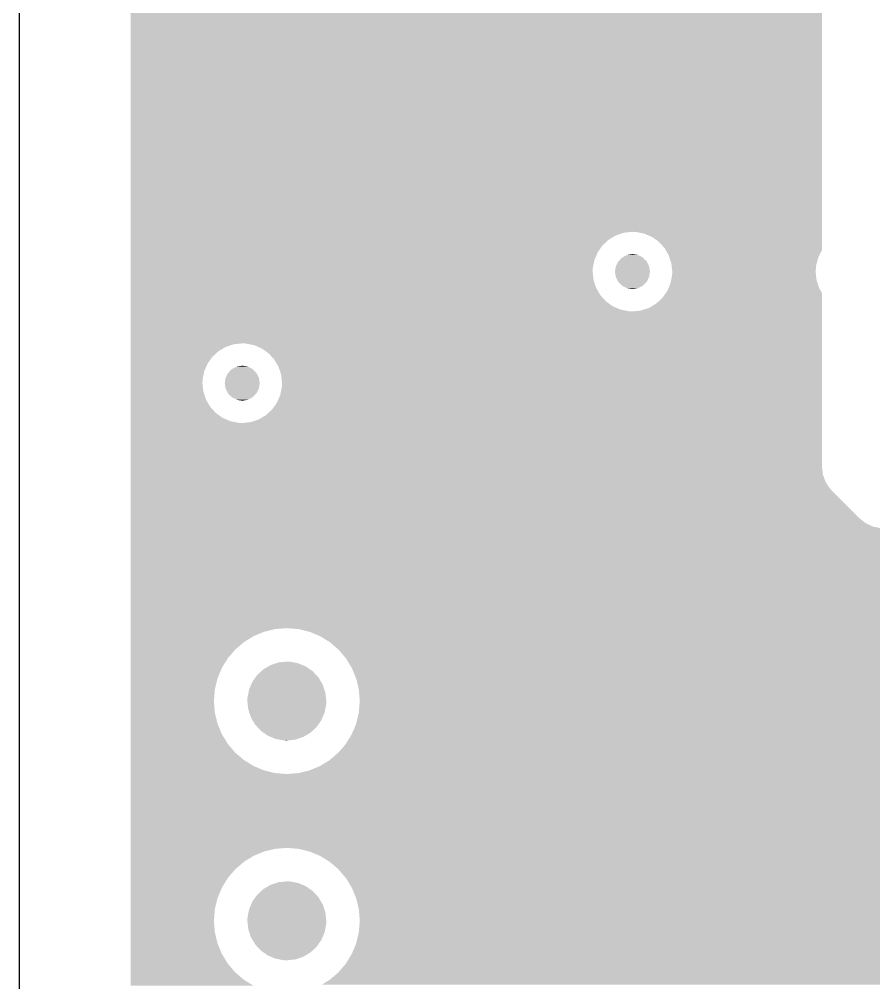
# Model space of a CAD drawing. Extents: x 295 to 953, y 10 to 290.
# Drawn here: x 580.48 to 599.94, y 130.64 to 152.58 of the extents above; entities that cross this region are included whole.
import ezdxf

# ---------------------------------------------------------------- set-up
doc = ezdxf.new("R2010")
doc.units = 0
doc.header["$LTSCALE"] = 5
doc.header["$MEASUREMENT"] = 0
doc.layers.add('FROMC1', color=7, linetype='CONTINUOUS')

msp = doc.modelspace()

# ---------------------------------------------------------------- linework, layer by layer
at = {"layer": 'FROMC1'}
msp.add_line((580.478, 263.995), (580.478, 75.999), dxfattribs=at)
msp.add_line((580.478, 263.995), (580.478, 75.999), dxfattribs=at)
for points in [[(583.018, 147.742), (583.018, 153.548), (598.766, 147.742), (598.766, 153.548)], [(583.018, 147.722), (583.018, 147.742), (594.257, 147.722), (594.448, 147.742)], [(583.018, 147.662), (583.018, 147.722), (594.075, 147.662), (594.257, 147.722)], [(583.018, 147.565), (583.018, 147.662), (593.909, 147.565), (594.075, 147.662)], [(594.527, 147.738), (594.448, 147.742), (598.766, 147.738), (598.766, 147.742)], [(594.716, 147.701), (594.527, 147.738), (598.766, 147.701), (598.766, 147.738)], [(594.892, 147.626), (594.716, 147.701), (598.766, 147.626), (598.766, 147.701)], [(583.018, 147.435), (583.018, 147.565), (593.768, 147.435), (593.909, 147.565)], [(583.018, 147.279), (583.018, 147.435), (593.657, 147.279), (593.768, 147.435)], [(595.048, 147.515), (594.892, 147.626), (598.766, 147.515), (598.766, 147.626)], [(595.177, 147.373), (595.048, 147.515), (598.766, 147.373), (598.766, 147.515)], [(583.018, 147.103), (583.018, 147.279), (593.581, 147.103), (593.657, 147.279)], [(594.222, 147.161), (594.322, 147.214), (594.677, 147.161), (594.569, 147.214)], [(594.322, 147.214), (594.342, 147.217), (594.569, 147.214), (594.563, 147.217)], [(594.342, 147.217), (594.448, 147.234), (594.563, 147.217), (594.448, 147.234)], [(595.205, 147.327), (595.177, 147.373), (598.766, 147.327), (598.766, 147.373)], [(595.205, 147.326), (595.205, 147.327), (598.765, 147.326), (598.766, 147.327)], [(595.274, 147.208), (595.205, 147.326), (598.706, 147.208), (598.765, 147.326)], [(583.018, 146.915), (583.018, 147.103), (593.544, 146.915), (593.581, 147.103)], [(594.071, 146.96), (594.121, 147.064), (594.826, 146.96), (594.772, 147.064)], [(594.121, 147.064), (594.13, 147.073), (594.772, 147.064), (594.768, 147.073)], [(594.13, 147.073), (594.21, 147.155), (594.768, 147.073), (594.683, 147.155)], [(594.21, 147.155), (594.222, 147.161), (594.683, 147.155), (594.677, 147.161)], [(595.291, 147.155), (595.274, 147.208), (598.679, 147.155), (598.706, 147.208)], [(595.334, 147.026), (595.291, 147.155), (598.645, 147.026), (598.679, 147.155)], [(595.34, 146.97), (595.334, 147.026), (598.631, 146.97), (598.645, 147.026)], [(583.018, 146.835), (583.018, 146.915), (593.541, 146.835), (593.544, 146.915)], [(583.018, 146.644), (583.018, 146.835), (593.561, 146.644), (593.541, 146.835)], [(594.049, 146.835), (594.066, 146.95), (594.846, 146.835), (594.828, 146.95)], [(594.067, 146.72), (594.049, 146.835), (594.829, 146.72), (594.846, 146.835)], [(594.066, 146.95), (594.071, 146.96), (594.828, 146.95), (594.826, 146.96)], [(595.354, 146.835), (595.34, 146.97), (598.621, 146.835), (598.631, 146.97)], [(595.351, 146.755), (595.354, 146.835), (598.629, 146.755), (598.621, 146.835)], [(583.018, 146.462), (583.018, 146.644), (593.621, 146.462), (593.561, 146.644)], [(594.069, 146.71), (594.067, 146.72), (594.824, 146.71), (594.829, 146.72)], [(594.123, 146.606), (594.069, 146.71), (594.774, 146.606), (594.824, 146.71)], [(594.127, 146.597), (594.123, 146.606), (594.765, 146.597), (594.774, 146.606)], [(594.212, 146.515), (594.127, 146.597), (594.685, 146.515), (594.765, 146.597)], [(595.269, 146.462), (595.314, 146.567), (598.701, 146.462), (598.666, 146.567)], [(595.314, 146.567), (595.329, 146.644), (598.666, 146.567), (598.641, 146.644)], [(595.329, 146.644), (595.351, 146.755), (598.641, 146.644), (598.629, 146.755)], [(583.018, 146.297), (583.018, 146.462), (593.718, 146.297), (593.621, 146.462)], [(594.218, 146.509), (594.212, 146.515), (594.673, 146.509), (594.685, 146.515)], [(594.326, 146.456), (594.218, 146.509), (594.573, 146.456), (594.673, 146.509)], [(594.333, 146.453), (594.326, 146.456), (594.553, 146.453), (594.573, 146.456)], [(594.448, 146.436), (594.333, 146.453), (594.448, 146.436), (594.553, 146.453)], [(595.127, 146.235), (595.204, 146.343), (598.766, 146.235), (598.766, 146.343)], [(595.204, 146.343), (595.205, 146.344), (598.766, 146.343), (598.765, 146.344)], [(595.205, 146.344), (595.238, 146.391), (598.765, 146.344), (598.74, 146.391)], [(595.238, 146.391), (595.269, 146.462), (598.74, 146.391), (598.701, 146.462)], [(583.018, 146.155), (583.018, 146.297), (593.847, 146.155), (593.718, 146.297)], [(583.018, 146.044), (583.018, 146.155), (594.003, 146.044), (593.847, 146.155)], [(594.986, 146.105), (595.127, 146.235), (598.766, 146.105), (598.766, 146.235)], [(583.018, 145.969), (583.018, 146.044), (594.18, 145.969), (594.003, 146.044)], [(583.018, 145.932), (583.018, 145.969), (594.368, 145.932), (594.18, 145.969)], [(583.018, 145.928), (583.018, 145.932), (594.448, 145.928), (594.368, 145.932)], [(583.018, 145.202), (583.018, 145.928), (598.766, 145.202), (598.766, 145.928)], [(594.448, 145.928), (594.638, 145.948), (598.766, 145.928), (598.766, 145.948)], [(594.638, 145.948), (594.82, 146.008), (598.766, 145.948), (598.766, 146.008)], [(594.82, 146.008), (594.986, 146.105), (598.766, 146.008), (598.766, 146.105)], [(583.018, 145.182), (583.018, 145.202), (585.367, 145.182), (585.558, 145.202)], [(583.018, 145.122), (583.018, 145.182), (585.185, 145.122), (585.367, 145.182)], [(583.018, 145.025), (583.018, 145.122), (585.019, 145.025), (585.185, 145.122)], [(583.018, 144.895), (583.018, 145.025), (584.878, 144.895), (585.019, 145.025)], [(585.637, 145.198), (585.558, 145.202), (598.766, 145.198), (598.766, 145.202)], [(585.826, 145.161), (585.637, 145.198), (598.766, 145.161), (598.766, 145.198)], [(586.002, 145.086), (585.826, 145.161), (598.766, 145.086), (598.766, 145.161)], [(586.158, 144.975), (586.002, 145.086), (598.766, 144.975), (598.766, 145.086)], [(583.018, 144.739), (583.018, 144.895), (584.767, 144.739), (584.878, 144.895)], [(586.287, 144.833), (586.158, 144.975), (598.766, 144.833), (598.766, 144.975)], [(586.384, 144.668), (586.287, 144.833), (598.766, 144.668), (598.766, 144.833)], [(583.018, 144.563), (583.018, 144.739), (584.691, 144.563), (584.767, 144.739)], [(585.24, 144.533), (585.32, 144.615), (585.878, 144.533), (585.793, 144.615)], [(585.32, 144.615), (585.332, 144.621), (585.793, 144.615), (585.787, 144.621)], [(585.332, 144.621), (585.432, 144.674), (585.787, 144.621), (585.679, 144.674)], [(585.432, 144.674), (585.452, 144.677), (585.679, 144.674), (585.673, 144.677)], [(585.452, 144.677), (585.558, 144.694), (585.673, 144.677), (585.558, 144.694)], [(586.444, 144.486), (586.384, 144.668), (598.766, 144.486), (598.766, 144.668)], [(583.018, 144.375), (583.018, 144.563), (584.654, 144.375), (584.691, 144.563)], [(583.018, 144.295), (583.018, 144.375), (584.651, 144.295), (584.654, 144.375)], [(585.159, 144.295), (585.176, 144.41), (585.956, 144.295), (585.938, 144.41)], [(585.176, 144.41), (585.181, 144.42), (585.938, 144.41), (585.936, 144.42)], [(585.181, 144.42), (585.231, 144.524), (585.936, 144.42), (585.882, 144.524)], [(585.231, 144.524), (585.24, 144.533), (585.882, 144.524), (585.878, 144.533)], [(586.464, 144.295), (586.444, 144.486), (598.766, 144.295), (598.766, 144.486)], [(583.018, 144.104), (583.018, 144.295), (584.671, 144.104), (584.651, 144.295)], [(585.177, 144.18), (585.159, 144.295), (585.939, 144.18), (585.956, 144.295)], [(585.179, 144.17), (585.177, 144.18), (585.934, 144.17), (585.939, 144.18)], [(585.233, 144.066), (585.179, 144.17), (585.884, 144.066), (585.934, 144.17)], [(586.424, 144.027), (586.461, 144.215), (598.766, 144.027), (598.766, 144.215)], [(586.461, 144.215), (586.464, 144.295), (598.766, 144.215), (598.766, 144.295)], [(583.018, 143.922), (583.018, 144.104), (584.731, 143.922), (584.671, 144.104)], [(583.018, 143.757), (583.018, 143.922), (584.828, 143.757), (584.731, 143.922)], [(585.237, 144.057), (585.233, 144.066), (585.875, 144.057), (585.884, 144.066)], [(585.322, 143.975), (585.237, 144.057), (585.795, 143.975), (585.875, 144.057)], [(585.328, 143.969), (585.322, 143.975), (585.783, 143.969), (585.795, 143.975)], [(585.436, 143.916), (585.328, 143.969), (585.683, 143.916), (585.783, 143.969)], [(586.348, 143.851), (586.424, 144.027), (598.766, 143.851), (598.766, 144.027)], [(583.018, 143.615), (583.018, 143.757), (584.957, 143.615), (584.828, 143.757)], [(585.443, 143.913), (585.436, 143.916), (585.663, 143.913), (585.683, 143.916)], [(585.558, 143.896), (585.443, 143.913), (585.558, 143.896), (585.663, 143.913)], [(586.237, 143.695), (586.348, 143.851), (598.766, 143.695), (598.766, 143.851)], [(583.018, 143.504), (583.018, 143.615), (585.113, 143.504), (584.957, 143.615)], [(583.018, 143.429), (583.018, 143.504), (585.29, 143.429), (585.113, 143.504)], [(585.93, 143.468), (586.096, 143.565), (598.766, 143.468), (598.766, 143.565)], [(586.096, 143.565), (586.237, 143.695), (598.766, 143.565), (598.766, 143.695)], [(583.018, 143.392), (583.018, 143.429), (585.478, 143.392), (585.29, 143.429)], [(583.018, 143.388), (583.018, 143.392), (585.558, 143.388), (585.478, 143.392)], [(583.018, 142.39), (583.018, 143.388), (598.766, 142.39), (598.766, 143.388)], [(585.558, 143.388), (585.748, 143.408), (598.766, 143.388), (598.766, 143.408)], [(585.748, 143.408), (585.93, 143.468), (598.766, 143.408), (598.766, 143.468)], [(583.018, 142.215), (583.018, 142.39), (598.786, 142.215), (598.766, 142.39)], [(583.018, 142.05), (583.018, 142.215), (598.845, 142.05), (598.786, 142.215)], [(583.018, 141.903), (583.018, 142.05), (598.941, 141.903), (598.845, 142.05)], [(583.018, 141.851), (583.018, 141.903), (598.989, 141.851), (598.941, 141.903)], [(583.018, 141.216), (583.018, 141.851), (599.624, 141.216), (598.989, 141.851)], [(583.018, 141.107), (583.018, 141.216), (599.761, 141.107), (599.624, 141.216)], [(583.018, 141.032), (583.018, 141.107), (599.92, 141.032), (599.761, 141.107)], [(583.018, 140.996), (583.018, 141.032), (600.092, 140.996), (599.92, 141.032)], [(583.018, 140.993), (583.018, 140.996), (600.163, 140.993), (600.092, 140.996)], [(583.018, 140.907), (583.018, 140.993), (635.402, 140.907), (635.231, 140.993)], [(583.018, 140.858), (583.018, 140.907), (635.588, 140.858), (635.402, 140.907)], [(583.018, 140.848), (583.018, 140.858), (635.723, 140.848), (635.588, 140.858)], [(583.018, 140.807), (583.018, 140.848), (705.357, 140.807), (705.346, 140.848)], [(583.018, 140.757), (583.018, 140.807), (705.381, 140.757), (705.357, 140.807)], [(583.018, 140.737), (583.018, 140.757), (650.772, 140.737), (650.963, 140.757)], [(583.018, 140.677), (583.018, 140.737), (650.59, 140.677), (650.772, 140.737)], [(583.018, 140.58), (583.018, 140.677), (650.424, 140.58), (650.59, 140.677)], [(583.018, 140.45), (583.018, 140.58), (650.283, 140.45), (650.424, 140.58)], [(583.018, 140.294), (583.018, 140.45), (650.172, 140.294), (650.283, 140.45)], [(583.018, 140.118), (583.018, 140.294), (650.096, 140.118), (650.172, 140.294)], [(583.018, 139.93), (583.018, 140.118), (650.059, 139.93), (650.096, 140.118)], [(583.018, 139.85), (583.018, 139.93), (650.056, 139.85), (650.059, 139.93)], [(583.018, 139.659), (583.018, 139.85), (650.076, 139.659), (650.056, 139.85)], [(583.018, 139.477), (583.018, 139.659), (650.136, 139.477), (650.076, 139.659)], [(583.018, 139.312), (583.018, 139.477), (650.233, 139.312), (650.136, 139.477)], [(583.018, 139.17), (583.018, 139.312), (650.362, 139.17), (650.233, 139.312)], [(583.018, 139.059), (583.018, 139.17), (650.518, 139.059), (650.362, 139.17)], [(583.018, 138.984), (583.018, 139.059), (650.695, 138.984), (650.518, 139.059)], [(583.018, 138.947), (583.018, 138.984), (650.883, 138.947), (650.695, 138.984)], [(583.018, 138.943), (583.018, 138.947), (650.963, 138.943), (650.883, 138.947)], [(583.018, 138.842), (583.018, 138.943), (664.106, 138.842), (664.073, 138.943)], [(583.018, 138.717), (583.018, 138.842), (664.179, 138.717), (664.106, 138.842)], [(583.018, 138.697), (583.018, 138.717), (586.315, 138.697), (586.574, 138.717)], [(583.018, 138.636), (583.018, 138.697), (586.062, 138.636), (586.315, 138.697)], [(586.843, 138.695), (586.574, 138.717), (664.192, 138.695), (664.179, 138.717)], [(586.918, 138.677), (586.843, 138.695), (664.203, 138.677), (664.192, 138.695)], [(587.095, 138.633), (586.918, 138.677), (664.243, 138.633), (664.203, 138.677)], [(583.018, 138.538), (583.018, 138.636), (585.822, 138.538), (586.062, 138.636)], [(583.018, 138.402), (583.018, 138.538), (585.601, 138.402), (585.822, 138.538)], [(587.328, 138.535), (587.095, 138.633), (664.332, 138.535), (664.243, 138.633)], [(587.334, 138.533), (587.328, 138.535), (664.336, 138.533), (664.332, 138.535)], [(587.509, 138.424), (587.334, 138.533), (664.488, 138.424), (664.336, 138.533)], [(583.018, 138.234), (583.018, 138.402), (585.403, 138.234), (585.601, 138.402)], [(583.018, 138.037), (583.018, 138.234), (585.233, 138.037), (585.403, 138.234)], [(587.555, 138.396), (587.509, 138.424), (664.554, 138.396), (664.488, 138.424)], [(587.61, 138.349), (587.555, 138.396), (664.665, 138.349), (664.554, 138.396)], [(587.653, 138.312), (587.61, 138.349), (664.853, 138.312), (664.665, 138.349)], [(587.657, 138.308), (587.653, 138.312), (664.933, 138.308), (664.853, 138.312)], [(587.752, 138.227), (587.657, 138.308), (693.917, 138.227), (693.952, 138.308)], [(587.764, 138.213), (587.752, 138.227), (693.911, 138.213), (693.917, 138.227)], [(583.018, 137.817), (583.018, 138.037), (585.097, 137.817), (585.233, 138.037)], [(587.92, 138.029), (587.764, 138.213), (693.875, 138.029), (693.911, 138.213)], [(587.922, 138.025), (587.92, 138.029), (693.874, 138.025), (693.875, 138.029)], [(587.971, 137.945), (587.922, 138.025), (693.871, 137.945), (693.874, 138.025)], [(583.018, 137.577), (583.018, 137.817), (584.996, 137.577), (585.097, 137.817)], [(586.038, 137.778), (586.146, 137.842), (587.101, 137.778), (587.01, 137.842)], [(586.146, 137.842), (586.202, 137.875), (587.01, 137.842), (586.932, 137.875)], [(586.202, 137.875), (586.328, 137.916), (586.932, 137.875), (586.835, 137.916)], [(586.328, 137.916), (586.384, 137.935), (586.835, 137.916), (586.738, 137.935)], [(586.384, 137.935), (586.545, 137.952), (586.738, 137.935), (586.647, 137.952)], [(586.545, 137.952), (586.574, 137.955), (586.647, 137.952), (586.574, 137.955)], [(588.055, 137.807), (587.971, 137.945), (693.885, 137.807), (693.871, 137.945)], [(588.077, 137.754), (588.055, 137.807), (693.891, 137.754), (693.885, 137.807)], [(583.018, 137.325), (583.018, 137.577), (584.934, 137.325), (584.996, 137.577)], [(585.788, 137.493), (585.857, 137.592), (587.354, 137.493), (587.296, 137.592)], [(585.857, 137.592), (585.898, 137.649), (587.296, 137.592), (587.243, 137.649)], [(585.898, 137.649), (585.988, 137.732), (587.243, 137.649), (587.166, 137.732)], [(585.988, 137.732), (586.038, 137.778), (587.166, 137.732), (587.101, 137.778)], [(588.148, 137.582), (588.077, 137.754), (693.948, 137.582), (693.891, 137.754)], [(588.154, 137.567), (588.148, 137.582), (672.417, 137.567), (672.553, 137.582)], [(588.155, 137.562), (588.154, 137.567), (672.362, 137.562), (672.417, 137.567)], [(588.17, 137.502), (588.155, 137.562), (672.18, 137.502), (672.362, 137.562)], [(585.713, 137.317), (585.76, 137.427), (587.429, 137.317), (587.393, 137.427)], [(585.76, 137.427), (585.788, 137.493), (587.393, 137.427), (587.354, 137.493)], [(588.193, 137.405), (588.17, 137.502), (672.014, 137.405), (672.18, 137.502)], [(588.214, 137.315), (588.193, 137.405), (671.916, 137.315), (672.014, 137.405)], [(583.018, 137.056), (583.018, 137.325), (584.912, 137.056), (584.934, 137.325)], [(585.674, 137.056), (585.677, 137.13), (587.473, 137.056), (587.465, 137.13)], [(585.677, 137.13), (585.7, 137.246), (587.465, 137.13), (587.452, 137.246)], [(585.7, 137.246), (585.713, 137.317), (587.452, 137.246), (587.429, 137.317)], [(588.218, 137.275), (588.214, 137.315), (671.873, 137.275), (671.916, 137.315)], [(588.23, 137.119), (588.218, 137.275), (671.762, 137.119), (671.873, 137.275)], [(583.018, 136.797), (583.018, 137.056), (584.933, 136.797), (584.912, 137.056)], [(585.682, 136.982), (585.674, 137.056), (587.47, 136.982), (587.473, 137.056)], [(585.695, 136.866), (585.682, 136.982), (587.448, 136.866), (587.47, 136.982)], [(588.213, 136.787), (588.225, 136.943), (671.656, 136.787), (671.686, 136.943)], [(588.225, 136.943), (588.235, 137.056), (671.686, 136.943), (671.735, 137.056)], [(588.235, 137.056), (588.23, 137.119), (671.735, 137.056), (671.762, 137.119)], [(583.018, 136.545), (583.018, 136.797), (584.993, 136.545), (584.933, 136.797)], [(585.718, 136.795), (585.695, 136.866), (587.434, 136.795), (587.448, 136.866)], [(585.755, 136.685), (585.718, 136.795), (587.387, 136.685), (587.434, 136.795)], [(585.793, 136.619), (585.755, 136.685), (587.359, 136.619), (587.387, 136.685)], [(588.185, 136.675), (588.205, 136.755), (671.646, 136.675), (671.649, 136.755)], [(588.205, 136.755), (588.213, 136.787), (671.649, 136.755), (671.656, 136.787)], [(583.018, 136.305), (583.018, 136.545), (585.092, 136.305), (584.993, 136.545)], [(585.851, 136.52), (585.793, 136.619), (587.29, 136.52), (587.359, 136.619)], [(585.904, 136.463), (585.851, 136.52), (587.25, 136.463), (587.29, 136.52)], [(585.981, 136.38), (585.904, 136.463), (587.159, 136.38), (587.25, 136.463)], [(588.053, 136.302), (588.13, 136.484), (671.726, 136.302), (671.666, 136.484)], [(588.13, 136.484), (588.151, 136.535), (671.666, 136.484), (671.661, 136.535)], [(588.151, 136.535), (588.185, 136.675), (671.661, 136.535), (671.646, 136.675)], [(583.018, 136.083), (583.018, 136.305), (585.227, 136.083), (585.092, 136.305)], [(586.046, 136.334), (585.981, 136.38), (587.109, 136.334), (587.159, 136.38)], [(586.137, 136.27), (586.046, 136.334), (587.001, 136.27), (587.109, 136.334)], [(586.215, 136.237), (586.137, 136.27), (586.945, 136.237), (587.001, 136.27)], [(587.952, 136.137), (588.05, 136.295), (671.823, 136.137), (671.73, 136.295)], [(588.05, 136.295), (588.053, 136.302), (671.73, 136.295), (671.726, 136.302)], [(583.018, 135.885), (583.018, 136.083), (585.395, 135.885), (585.227, 136.083)], [(586.312, 136.196), (586.215, 136.237), (586.819, 136.196), (586.945, 136.237)], [(586.409, 136.177), (586.312, 136.196), (586.763, 136.177), (586.819, 136.196)], [(586.5, 136.16), (586.409, 136.177), (586.602, 136.16), (586.763, 136.177)], [(586.574, 136.157), (586.5, 136.16), (586.574, 136.157), (586.602, 136.16)], [(587.846, 135.995), (587.914, 136.075), (671.952, 135.995), (671.88, 136.075)], [(587.914, 136.075), (587.952, 136.137), (671.88, 136.075), (671.823, 136.137)], [(583.018, 135.716), (583.018, 135.885), (585.592, 135.716), (585.395, 135.885)], [(587.62, 135.772), (587.663, 135.809), (672.473, 135.772), (672.285, 135.809)], [(587.663, 135.809), (587.744, 135.878), (672.285, 135.809), (672.124, 135.878)], [(587.744, 135.878), (587.75, 135.884), (672.124, 135.878), (672.108, 135.884)], [(587.75, 135.884), (587.846, 135.995), (672.108, 135.884), (671.952, 135.995)], [(583.018, 135.579), (583.018, 135.716), (585.813, 135.579), (585.592, 135.716)], [(587.326, 135.575), (587.356, 135.593), (705.556, 135.575), (705.544, 135.593)], [(587.356, 135.593), (587.435, 135.642), (705.544, 135.593), (705.514, 135.642)], [(587.435, 135.642), (587.518, 135.692), (705.514, 135.642), (705.487, 135.692)], [(587.518, 135.692), (587.547, 135.71), (705.487, 135.692), (705.479, 135.71)], [(587.547, 135.71), (587.588, 135.745), (705.479, 135.71), (705.464, 135.745)], [(587.588, 135.745), (587.616, 135.768), (705.464, 135.745), (705.456, 135.768)], [(587.616, 135.768), (587.62, 135.772), (672.553, 135.768), (672.473, 135.772)], [(583.018, 135.479), (583.018, 135.579), (586.052, 135.479), (585.813, 135.579)], [(583.018, 135.417), (583.018, 135.479), (586.304, 135.417), (586.052, 135.479)], [(583.018, 135.395), (583.018, 135.417), (586.574, 135.395), (586.304, 135.417)], [(583.018, 135.389), (583.018, 135.395), (705.743, 135.389), (705.749, 135.395)], [(583.018, 135.357), (583.018, 135.389), (705.791, 135.357), (705.743, 135.389)], [(586.574, 135.395), (586.832, 135.415), (705.749, 135.395), (705.769, 135.415)], [(586.832, 135.415), (587.085, 135.475), (705.769, 135.415), (705.83, 135.475)], [(587.085, 135.475), (587.225, 135.533), (705.83, 135.475), (705.887, 135.533)], [(587.225, 135.533), (587.325, 135.574), (710.526, 135.533), (710.526, 135.574)], [(587.225, 135.533), (587.225, 135.533), (705.887, 135.533), (705.888, 135.533)], [(587.325, 135.574), (587.326, 135.575), (710.526, 135.574), (710.526, 135.575)], [(583.018, 135.329), (583.018, 135.357), (705.84, 135.329), (705.791, 135.357)], [(583.018, 135.305), (583.018, 135.329), (705.892, 135.305), (705.84, 135.329)], [(583.018, 135.284), (583.018, 135.305), (705.945, 135.284), (705.892, 135.305)], [(583.018, 135.267), (583.018, 135.284), (705.999, 135.267), (705.945, 135.284)], [(583.018, 135.255), (583.018, 135.267), (706.055, 135.255), (705.999, 135.267)], [(583.018, 135.246), (583.018, 135.255), (706.111, 135.246), (706.055, 135.255)], [(583.018, 135.241), (583.018, 135.246), (706.168, 135.241), (706.111, 135.246)], [(583.018, 135.24), (583.018, 135.241), (706.225, 135.24), (706.168, 135.241)], [(583.018, 134.407), (583.018, 135.24), (710.526, 134.407), (710.526, 135.24)], [(583.018, 134.387), (583.018, 134.407), (613.942, 134.387), (614.133, 134.407)], [(583.018, 134.327), (583.018, 134.387), (613.76, 134.327), (613.942, 134.387)], [(583.018, 134.23), (583.018, 134.327), (613.594, 134.23), (613.76, 134.327)], [(583.018, 134.1), (583.018, 134.23), (613.453, 134.1), (613.594, 134.23)], [(583.018, 133.944), (583.018, 134.1), (613.342, 133.944), (613.453, 134.1)], [(583.018, 133.768), (583.018, 133.944), (613.266, 133.768), (613.342, 133.944)], [(583.018, 133.713), (583.018, 133.768), (613.256, 133.713), (613.266, 133.768)], [(583.018, 133.693), (583.018, 133.713), (586.315, 133.693), (586.574, 133.713)], [(583.018, 133.633), (583.018, 133.693), (586.062, 133.633), (586.315, 133.693)], [(583.018, 133.534), (583.018, 133.633), (585.822, 133.534), (586.062, 133.633)], [(586.843, 133.691), (586.574, 133.713), (613.251, 133.691), (613.256, 133.713)], [(587.095, 133.629), (586.843, 133.691), (613.239, 133.629), (613.251, 133.691)], [(587.213, 133.58), (587.095, 133.629), (613.229, 133.58), (613.239, 133.629)], [(583.018, 133.399), (583.018, 133.534), (585.601, 133.399), (585.822, 133.534)], [(583.018, 133.23), (583.018, 133.399), (585.403, 133.23), (585.601, 133.399)], [(587.334, 133.529), (587.213, 133.58), (613.227, 133.529), (613.229, 133.58)], [(587.381, 133.5), (587.334, 133.529), (613.226, 133.5), (613.227, 133.529)], [(587.555, 133.392), (587.381, 133.5), (613.237, 133.392), (613.226, 133.5)], [(587.652, 133.309), (587.555, 133.392), (613.246, 133.309), (613.237, 133.392)], [(583.018, 133.034), (583.018, 133.23), (585.233, 133.034), (585.403, 133.23)], [(587.752, 133.223), (587.652, 133.309), (613.274, 133.223), (613.246, 133.309)], [(587.833, 133.127), (587.752, 133.223), (613.306, 133.127), (613.274, 133.223)], [(583.018, 132.813), (583.018, 133.034), (585.097, 132.813), (585.233, 133.034)], [(587.92, 133.025), (587.833, 133.127), (613.366, 133.025), (613.306, 133.127)], [(587.959, 132.962), (587.92, 133.025), (613.403, 132.962), (613.366, 133.025)], [(588.045, 132.82), (587.959, 132.962), (613.532, 132.82), (613.403, 132.962)], [(583.018, 132.573), (583.018, 132.813), (584.996, 132.573), (585.097, 132.813)], [(585.988, 132.728), (586.038, 132.774), (587.166, 132.728), (587.101, 132.774)], [(586.038, 132.774), (586.146, 132.838), (587.101, 132.774), (587.01, 132.838)], [(586.146, 132.838), (586.202, 132.871), (587.01, 132.838), (586.932, 132.871)], [(586.202, 132.871), (586.328, 132.913), (586.932, 132.871), (586.835, 132.913)], [(586.328, 132.913), (586.384, 132.931), (586.835, 132.913), (586.738, 132.931)], [(586.384, 132.931), (586.545, 132.948), (586.738, 132.931), (586.647, 132.948)], [(586.545, 132.948), (586.574, 132.951), (586.647, 132.948), (586.574, 132.951)], [(588.055, 132.804), (588.045, 132.82), (613.556, 132.804), (613.532, 132.82)], [(588.094, 132.709), (588.055, 132.804), (613.688, 132.709), (613.556, 132.804)], [(583.018, 132.321), (583.018, 132.573), (584.934, 132.321), (584.996, 132.573)], [(585.788, 132.489), (585.857, 132.588), (587.354, 132.489), (587.296, 132.588)], [(585.857, 132.588), (585.898, 132.645), (587.296, 132.588), (587.243, 132.645)], [(585.898, 132.645), (585.988, 132.728), (587.243, 132.645), (587.166, 132.728)], [(588.125, 132.634), (588.094, 132.709), (613.865, 132.634), (613.688, 132.709)], [(588.14, 132.597), (588.125, 132.634), (614.053, 132.597), (613.865, 132.634)], [(588.142, 132.593), (588.14, 132.597), (614.133, 132.593), (614.053, 132.597)], [(588.154, 132.564), (588.142, 132.593), (671.714, 132.564), (671.727, 132.593)], [(588.17, 132.498), (588.154, 132.564), (671.686, 132.498), (671.714, 132.564)], [(583.018, 132.052), (583.018, 132.321), (584.912, 132.052), (584.934, 132.321)], [(585.7, 132.242), (585.713, 132.313), (587.452, 132.242), (587.429, 132.313)], [(585.713, 132.313), (585.76, 132.423), (587.429, 132.313), (587.393, 132.423)], [(585.76, 132.423), (585.788, 132.489), (587.393, 132.423), (587.354, 132.489)], [(588.214, 132.311), (588.17, 132.498), (671.65, 132.311), (671.686, 132.498)], [(588.215, 132.31), (588.214, 132.311), (671.649, 132.31), (671.65, 132.311)], [(588.221, 132.23), (588.215, 132.31), (671.646, 132.23), (671.649, 132.31)], [(585.674, 132.052), (585.677, 132.126), (587.473, 132.052), (587.465, 132.126)], [(585.677, 132.126), (585.7, 132.242), (587.465, 132.126), (587.452, 132.242)], [(588.235, 132.052), (588.221, 132.23), (671.665, 132.052), (671.646, 132.23)], [(583.018, 131.793), (583.018, 132.052), (584.933, 131.793), (584.912, 132.052)], [(585.682, 131.979), (585.674, 132.052), (587.47, 131.979), (587.473, 132.052)], [(585.695, 131.862), (585.682, 131.979), (587.448, 131.862), (587.47, 131.979)], [(585.718, 131.791), (585.695, 131.862), (587.434, 131.791), (587.448, 131.862)], [(588.213, 131.783), (588.219, 131.857), (671.769, 131.783), (671.726, 131.857)], [(588.219, 131.857), (588.234, 132.039), (671.726, 131.857), (671.666, 132.039)], [(588.234, 132.039), (588.235, 132.052), (671.666, 132.039), (671.665, 132.052)], [(583.018, 131.541), (583.018, 131.793), (584.993, 131.541), (584.933, 131.793)], [(585.755, 131.681), (585.718, 131.791), (587.387, 131.681), (587.434, 131.791)], [(585.793, 131.615), (585.755, 131.681), (587.359, 131.615), (587.387, 131.681)], [(588.156, 131.55), (588.19, 131.692), (671.952, 131.55), (671.823, 131.692)], [(588.19, 131.692), (588.213, 131.783), (671.823, 131.692), (671.769, 131.783)], [(583.018, 131.301), (583.018, 131.541), (585.092, 131.301), (584.993, 131.541)], [(585.851, 131.517), (585.793, 131.615), (587.29, 131.517), (587.359, 131.615)], [(585.904, 131.459), (585.851, 131.517), (587.25, 131.459), (587.29, 131.517)], [(585.981, 131.376), (585.904, 131.459), (587.159, 131.376), (587.25, 131.459)], [(588.081, 131.364), (588.112, 131.439), (672.285, 131.364), (672.108, 131.439)], [(588.112, 131.439), (588.151, 131.531), (672.108, 131.439), (671.98, 131.531)], [(588.151, 131.531), (588.156, 131.55), (671.98, 131.531), (671.952, 131.55)], [(583.018, 131.079), (583.018, 131.301), (585.227, 131.079), (585.092, 131.301)], [(586.046, 131.33), (585.981, 131.376), (587.109, 131.33), (587.159, 131.376)], [(586.137, 131.266), (586.046, 131.33), (587.001, 131.266), (587.109, 131.33)], [(586.215, 131.233), (586.137, 131.266), (586.945, 131.233), (587.001, 131.266)], [(586.312, 131.192), (586.215, 131.233), (586.819, 131.192), (586.945, 131.233)], [(587.914, 131.071), (588.05, 131.292), (710.526, 131.071), (710.526, 131.292)], [(588.05, 131.292), (588.064, 131.323), (710.526, 131.292), (710.526, 131.323)], [(588.064, 131.323), (588.065, 131.327), (672.553, 131.323), (672.473, 131.327)], [(588.065, 131.327), (588.081, 131.364), (672.473, 131.327), (672.285, 131.364)], [(583.018, 130.881), (583.018, 131.079), (585.395, 130.881), (585.227, 131.079)], [(586.409, 131.173), (586.312, 131.192), (586.763, 131.173), (586.819, 131.192)], [(586.5, 131.156), (586.409, 131.173), (586.602, 131.156), (586.763, 131.173)], [(586.574, 131.153), (586.5, 131.156), (586.574, 131.153), (586.602, 131.156)], [(587.744, 130.874), (587.914, 131.071), (710.526, 130.874), (710.526, 131.071)], [(583.018, 130.712), (583.018, 130.881), (585.592, 130.712), (585.395, 130.881)], [(587.547, 130.706), (587.744, 130.874), (710.526, 130.706), (710.526, 130.874)], [(583.018, 130.575), (583.018, 130.712), (585.813, 130.575), (585.592, 130.712)], [(587.368, 130.597), (587.547, 130.706), (710.526, 130.597), (710.526, 130.706)]]:
    msp.add_solid(points, dxfattribs=at)

doc.saveas('drawing.dxf')
